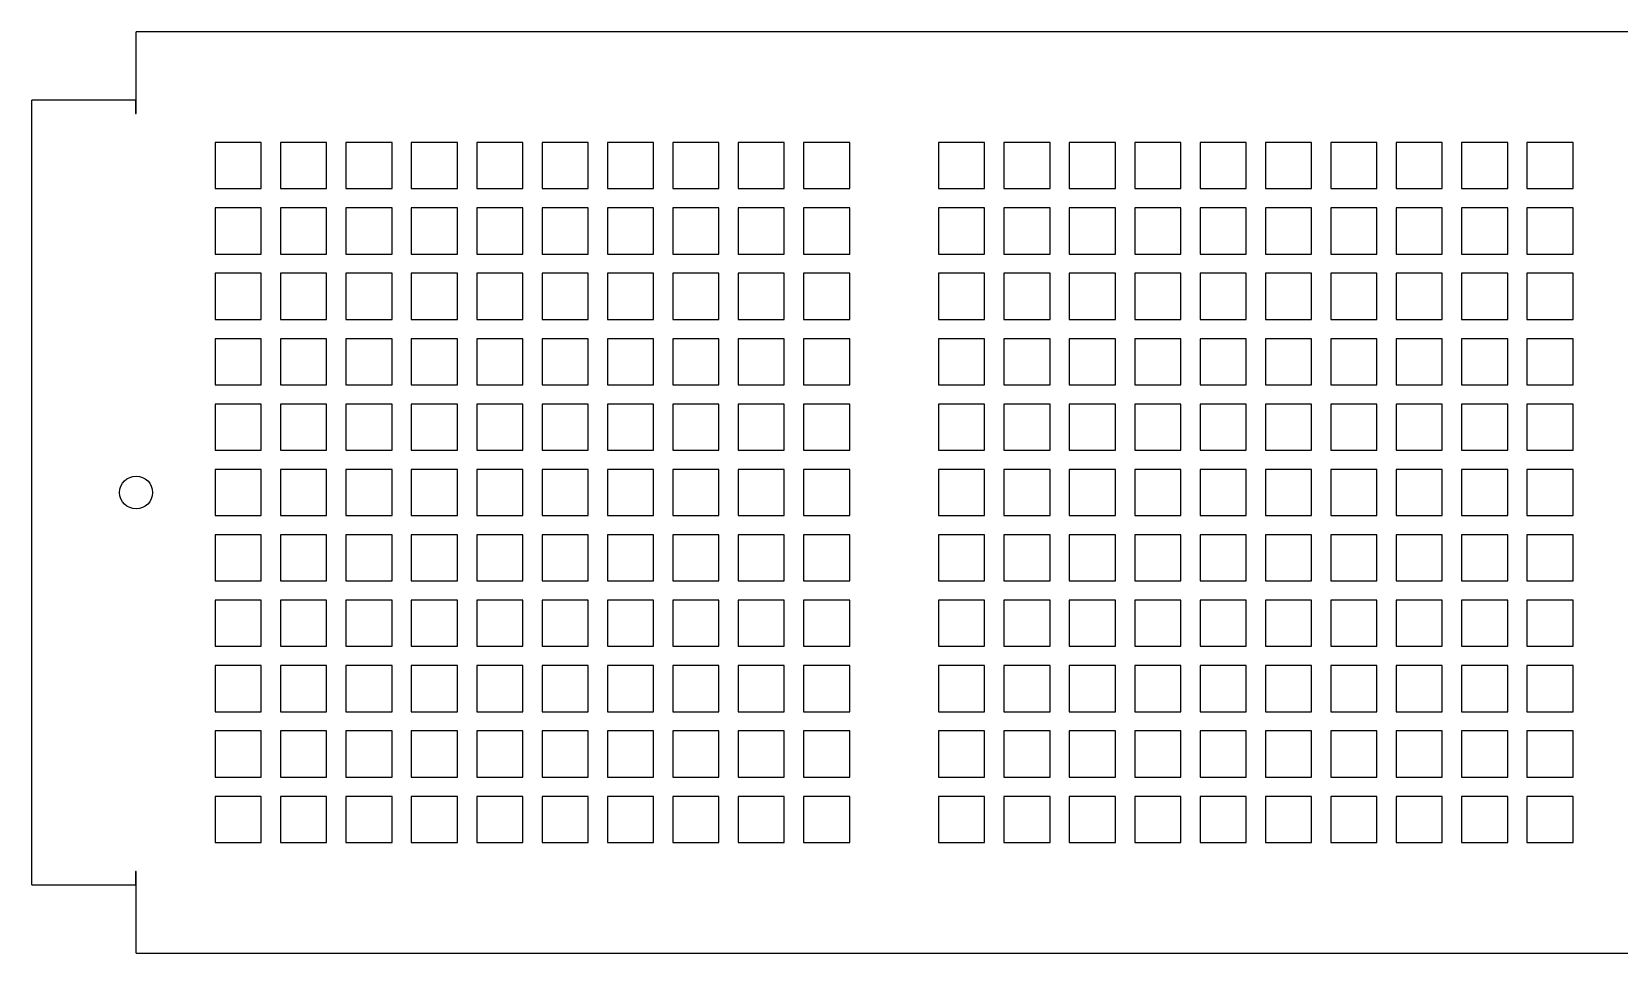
# Model space of a CAD drawing. Header units: inches. Extents: x -15.1 to 15.1, y -4.4 to 4.4.
# Drawn here: x -15.05 to 0, y -4.37 to 4.37 of the extents above; entities that cross this region are included whole.
import ezdxf

# ---------------------------------------------------------------- set-up
doc = ezdxf.new("R2010")
doc.units = ezdxf.units.IN
doc.header["$MEASUREMENT"] = 0

msp = doc.modelspace()

# ---------------------------------------------------------------- linework, layer by layer
at = {"color": 7, "linetype": 'Continuous', "lineweight": 25}
for p, q in [((-14.065, 3.594), (-14.065, 4.3695)), ((14.065, 4.3695), (-14.065, 4.3695)), ((-14.071, 3.72), (-15.0545, 3.72)), ((-15.0545, -3.72), (-15.0545, 3.72)), ((-14.071, 3.72), (-14.071, 3.594)), ((-14.071, 3.594), (-14.065, 3.594)), ((-12.878, 3.3185), (-13.315, 3.3185)), ((-13.315, 3.3185), (-13.315, 2.8815)), ((-12.878, 2.8815), (-12.878, 3.3185)), ((-12.258, 3.3185), (-12.695, 3.3185)), ((-12.695, 3.3185), (-12.695, 2.8815)), ((-12.258, 2.8815), (-12.258, 3.3185)), ((-11.638, 3.3185), (-12.075, 3.3185)), ((-12.075, 3.3185), (-12.075, 2.8815)), ((-11.638, 2.8815), (-11.638, 3.3185)), ((-11.018, 3.3185), (-11.455, 3.3185)), ((-11.455, 3.3185), (-11.455, 2.8815)), ((-11.018, 2.8815), (-11.018, 3.3185)), ((-10.398, 3.3185), (-10.835, 3.3185)), ((-10.835, 3.3185), (-10.835, 2.8815)), ((-10.398, 2.8815), (-10.398, 3.3185)), ((-9.778, 3.3185), (-10.215, 3.3185)), ((-10.215, 3.3185), (-10.215, 2.8815)), ((-9.778, 2.8815), (-9.778, 3.3185)), ((-9.158, 3.3185), (-9.595, 3.3185)), ((-9.595, 3.3185), (-9.595, 2.8815)), ((-9.158, 2.8815), (-9.158, 3.3185)), ((-8.538, 3.3185), (-8.975, 3.3185)), ((-8.975, 3.3185), (-8.975, 2.8815)), ((-8.538, 2.8815), (-8.538, 3.3185)), ((-7.918, 3.3185), (-8.355, 3.3185)), ((-8.355, 3.3185), (-8.355, 2.8815)), ((-7.918, 2.8815), (-7.918, 3.3185)), ((-7.298, 3.3185), (-7.735, 3.3185)), ((-7.735, 3.3185), (-7.735, 2.8815)), ((-7.298, 2.8815), (-7.298, 3.3185)), ((-6.018, 3.3185), (-6.455, 3.3185)), ((-6.455, 3.3185), (-6.455, 2.8815)), ((-6.018, 2.8815), (-6.018, 3.3185)), ((-5.398, 3.3185), (-5.835, 3.3185)), ((-5.835, 3.3185), (-5.835, 2.8815)), ((-5.398, 2.8815), (-5.398, 3.3185)), ((-4.778, 3.3185), (-5.215, 3.3185)), ((-5.215, 3.3185), (-5.215, 2.8815)), ((-4.778, 2.8815), (-4.778, 3.3185)), ((-4.158, 3.3185), (-4.595, 3.3185)), ((-4.595, 3.3185), (-4.595, 2.8815)), ((-4.158, 2.8815), (-4.158, 3.3185)), ((-3.538, 3.3185), (-3.975, 3.3185)), ((-3.975, 3.3185), (-3.975, 2.8815)), ((-3.538, 2.8815), (-3.538, 3.3185)), ((-2.918, 3.3185), (-3.355, 3.3185)), ((-3.355, 3.3185), (-3.355, 2.8815)), ((-2.918, 2.8815), (-2.918, 3.3185)), ((-2.298, 3.3185), (-2.735, 3.3185)), ((-2.735, 3.3185), (-2.735, 2.8815)), ((-2.298, 2.8815), (-2.298, 3.3185)), ((-1.678, 3.3185), (-2.115, 3.3185)), ((-2.115, 3.3185), (-2.115, 2.8815)), ((-1.678, 2.8815), (-1.678, 3.3185)), ((-1.058, 3.3185), (-1.495, 3.3185)), ((-1.495, 3.3185), (-1.495, 2.8815)), ((-1.058, 2.8815), (-1.058, 3.3185)), ((-0.438, 3.3185), (-0.875, 3.3185)), ((-0.875, 3.3185), (-0.875, 2.8815)), ((-0.438, 2.8815), (-0.438, 3.3185)), ((-13.315, 2.8815), (-12.878, 2.8815)), ((-12.695, 2.8815), (-12.258, 2.8815)), ((-12.075, 2.8815), (-11.638, 2.8815)), ((-11.455, 2.8815), (-11.018, 2.8815)), ((-10.835, 2.8815), (-10.398, 2.8815)), ((-10.215, 2.8815), (-9.778, 2.8815)), ((-9.595, 2.8815), (-9.158, 2.8815)), ((-8.975, 2.8815), (-8.538, 2.8815)), ((-8.355, 2.8815), (-7.918, 2.8815)), ((-7.735, 2.8815), (-7.298, 2.8815)), ((-6.455, 2.8815), (-6.018, 2.8815)), ((-5.835, 2.8815), (-5.398, 2.8815)), ((-5.215, 2.8815), (-4.778, 2.8815)), ((-4.595, 2.8815), (-4.158, 2.8815)), ((-3.975, 2.8815), (-3.538, 2.8815)), ((-3.355, 2.8815), (-2.918, 2.8815)), ((-2.735, 2.8815), (-2.298, 2.8815)), ((-2.115, 2.8815), (-1.678, 2.8815)), ((-1.495, 2.8815), (-1.058, 2.8815)), ((-0.875, 2.8815), (-0.438, 2.8815)), ((-12.878, 2.6985), (-13.315, 2.6985)), ((-13.315, 2.6985), (-13.315, 2.2615)), ((-12.878, 2.2615), (-12.878, 2.6985)), ((-12.258, 2.6985), (-12.695, 2.6985)), ((-12.695, 2.6985), (-12.695, 2.2615)), ((-12.258, 2.2615), (-12.258, 2.6985)), ((-11.638, 2.6985), (-12.075, 2.6985)), ((-12.075, 2.6985), (-12.075, 2.2615)), ((-11.638, 2.2615), (-11.638, 2.6985)), ((-11.018, 2.6985), (-11.455, 2.6985)), ((-11.455, 2.6985), (-11.455, 2.2615)), ((-11.018, 2.2615), (-11.018, 2.6985)), ((-10.398, 2.6985), (-10.835, 2.6985)), ((-10.835, 2.6985), (-10.835, 2.2615)), ((-10.398, 2.2615), (-10.398, 2.6985)), ((-9.778, 2.6985), (-10.215, 2.6985)), ((-10.215, 2.6985), (-10.215, 2.2615)), ((-9.778, 2.2615), (-9.778, 2.6985)), ((-9.158, 2.6985), (-9.595, 2.6985)), ((-9.595, 2.6985), (-9.595, 2.2615)), ((-9.158, 2.2615), (-9.158, 2.6985)), ((-8.538, 2.6985), (-8.975, 2.6985)), ((-8.975, 2.6985), (-8.975, 2.2615)), ((-8.538, 2.2615), (-8.538, 2.6985)), ((-7.918, 2.6985), (-8.355, 2.6985)), ((-8.355, 2.6985), (-8.355, 2.2615)), ((-7.918, 2.2615), (-7.918, 2.6985)), ((-7.298, 2.6985), (-7.735, 2.6985)), ((-7.735, 2.6985), (-7.735, 2.2615)), ((-7.298, 2.2615), (-7.298, 2.6985)), ((-6.018, 2.6985), (-6.455, 2.6985)), ((-6.455, 2.6985), (-6.455, 2.2615)), ((-6.018, 2.2615), (-6.018, 2.6985)), ((-5.398, 2.6985), (-5.835, 2.6985)), ((-5.835, 2.6985), (-5.835, 2.2615)), ((-5.398, 2.2615), (-5.398, 2.6985)), ((-4.778, 2.6985), (-5.215, 2.6985)), ((-5.215, 2.6985), (-5.215, 2.2615)), ((-4.778, 2.2615), (-4.778, 2.6985)), ((-4.158, 2.6985), (-4.595, 2.6985)), ((-4.595, 2.6985), (-4.595, 2.2615)), ((-4.158, 2.2615), (-4.158, 2.6985)), ((-3.538, 2.6985), (-3.975, 2.6985)), ((-3.975, 2.6985), (-3.975, 2.2615)), ((-3.538, 2.2615), (-3.538, 2.6985)), ((-2.918, 2.6985), (-3.355, 2.6985)), ((-3.355, 2.6985), (-3.355, 2.2615)), ((-2.918, 2.2615), (-2.918, 2.6985)), ((-2.298, 2.6985), (-2.735, 2.6985)), ((-2.735, 2.6985), (-2.735, 2.2615)), ((-2.298, 2.2615), (-2.298, 2.6985)), ((-1.678, 2.6985), (-2.115, 2.6985)), ((-2.115, 2.6985), (-2.115, 2.2615)), ((-1.678, 2.2615), (-1.678, 2.6985)), ((-1.058, 2.6985), (-1.495, 2.6985)), ((-1.495, 2.6985), (-1.495, 2.2615)), ((-1.058, 2.2615), (-1.058, 2.6985)), ((-0.438, 2.6985), (-0.875, 2.6985)), ((-0.875, 2.6985), (-0.875, 2.2615)), ((-0.438, 2.2615), (-0.438, 2.6985)), ((-13.315, 2.2615), (-12.878, 2.2615)), ((-12.695, 2.2615), (-12.258, 2.2615)), ((-12.075, 2.2615), (-11.638, 2.2615)), ((-11.455, 2.2615), (-11.018, 2.2615)), ((-10.835, 2.2615), (-10.398, 2.2615)), ((-10.215, 2.2615), (-9.778, 2.2615)), ((-9.595, 2.2615), (-9.158, 2.2615)), ((-8.975, 2.2615), (-8.538, 2.2615)), ((-8.355, 2.2615), (-7.918, 2.2615)), ((-7.735, 2.2615), (-7.298, 2.2615)), ((-6.455, 2.2615), (-6.018, 2.2615)), ((-5.835, 2.2615), (-5.398, 2.2615)), ((-5.215, 2.2615), (-4.778, 2.2615)), ((-4.595, 2.2615), (-4.158, 2.2615)), ((-3.975, 2.2615), (-3.538, 2.2615)), ((-3.355, 2.2615), (-2.918, 2.2615)), ((-2.735, 2.2615), (-2.298, 2.2615)), ((-2.115, 2.2615), (-1.678, 2.2615)), ((-1.495, 2.2615), (-1.058, 2.2615)), ((-0.875, 2.2615), (-0.438, 2.2615)), ((-12.878, 2.0785), (-13.315, 2.0785)), ((-13.315, 2.0785), (-13.315, 1.6415)), ((-12.878, 1.6415), (-12.878, 2.0785)), ((-12.258, 2.0785), (-12.695, 2.0785)), ((-12.695, 2.0785), (-12.695, 1.6415)), ((-12.258, 1.6415), (-12.258, 2.0785)), ((-11.638, 2.0785), (-12.075, 2.0785)), ((-12.075, 2.0785), (-12.075, 1.6415)), ((-11.638, 1.6415), (-11.638, 2.0785)), ((-11.018, 2.0785), (-11.455, 2.0785)), ((-11.455, 2.0785), (-11.455, 1.6415)), ((-11.018, 1.6415), (-11.018, 2.0785)), ((-10.398, 2.0785), (-10.835, 2.0785)), ((-10.835, 2.0785), (-10.835, 1.6415)), ((-10.398, 1.6415), (-10.398, 2.0785)), ((-9.778, 2.0785), (-10.215, 2.0785)), ((-10.215, 2.0785), (-10.215, 1.6415)), ((-9.778, 1.6415), (-9.778, 2.0785)), ((-9.158, 2.0785), (-9.595, 2.0785)), ((-9.595, 2.0785), (-9.595, 1.6415)), ((-9.158, 1.6415), (-9.158, 2.0785)), ((-8.538, 2.0785), (-8.975, 2.0785)), ((-8.975, 2.0785), (-8.975, 1.6415)), ((-8.538, 1.6415), (-8.538, 2.0785)), ((-7.918, 2.0785), (-8.355, 2.0785)), ((-8.355, 2.0785), (-8.355, 1.6415)), ((-7.918, 1.6415), (-7.918, 2.0785)), ((-7.298, 2.0785), (-7.735, 2.0785)), ((-7.735, 2.0785), (-7.735, 1.6415)), ((-7.298, 1.6415), (-7.298, 2.0785)), ((-6.018, 2.0785), (-6.455, 2.0785)), ((-6.455, 2.0785), (-6.455, 1.6415)), ((-6.018, 1.6415), (-6.018, 2.0785)), ((-5.398, 2.0785), (-5.835, 2.0785)), ((-5.835, 2.0785), (-5.835, 1.6415)), ((-5.398, 1.6415), (-5.398, 2.0785)), ((-4.778, 2.0785), (-5.215, 2.0785)), ((-5.215, 2.0785), (-5.215, 1.6415)), ((-4.778, 1.6415), (-4.778, 2.0785)), ((-4.158, 2.0785), (-4.595, 2.0785)), ((-4.595, 2.0785), (-4.595, 1.6415)), ((-4.158, 1.6415), (-4.158, 2.0785)), ((-3.538, 2.0785), (-3.975, 2.0785)), ((-3.975, 2.0785), (-3.975, 1.6415)), ((-3.538, 1.6415), (-3.538, 2.0785)), ((-2.918, 2.0785), (-3.355, 2.0785)), ((-3.355, 2.0785), (-3.355, 1.6415)), ((-2.918, 1.6415), (-2.918, 2.0785)), ((-2.298, 2.0785), (-2.735, 2.0785)), ((-2.735, 2.0785), (-2.735, 1.6415)), ((-2.298, 1.6415), (-2.298, 2.0785)), ((-1.678, 2.0785), (-2.115, 2.0785)), ((-2.115, 2.0785), (-2.115, 1.6415)), ((-1.678, 1.6415), (-1.678, 2.0785)), ((-1.058, 2.0785), (-1.495, 2.0785)), ((-1.495, 2.0785), (-1.495, 1.6415)), ((-1.058, 1.6415), (-1.058, 2.0785)), ((-0.438, 2.0785), (-0.875, 2.0785)), ((-0.875, 2.0785), (-0.875, 1.6415)), ((-0.438, 1.6415), (-0.438, 2.0785)), ((-13.315, 1.6415), (-12.878, 1.6415)), ((-12.695, 1.6415), (-12.258, 1.6415)), ((-12.075, 1.6415), (-11.638, 1.6415)), ((-11.455, 1.6415), (-11.018, 1.6415)), ((-10.835, 1.6415), (-10.398, 1.6415)), ((-10.215, 1.6415), (-9.778, 1.6415)), ((-9.595, 1.6415), (-9.158, 1.6415)), ((-8.975, 1.6415), (-8.538, 1.6415)), ((-8.355, 1.6415), (-7.918, 1.6415)), ((-7.735, 1.6415), (-7.298, 1.6415)), ((-6.455, 1.6415), (-6.018, 1.6415)), ((-5.835, 1.6415), (-5.398, 1.6415)), ((-5.215, 1.6415), (-4.778, 1.6415)), ((-4.595, 1.6415), (-4.158, 1.6415)), ((-3.975, 1.6415), (-3.538, 1.6415)), ((-3.355, 1.6415), (-2.918, 1.6415)), ((-2.735, 1.6415), (-2.298, 1.6415)), ((-2.115, 1.6415), (-1.678, 1.6415)), ((-1.495, 1.6415), (-1.058, 1.6415)), ((-0.875, 1.6415), (-0.438, 1.6415)), ((-12.878, 1.4585), (-13.315, 1.4585)), ((-13.315, 1.4585), (-13.315, 1.0215)), ((-12.878, 1.0215), (-12.878, 1.4585)), ((-12.258, 1.4585), (-12.695, 1.4585)), ((-12.695, 1.4585), (-12.695, 1.0215)), ((-12.258, 1.0215), (-12.258, 1.4585)), ((-11.638, 1.4585), (-12.075, 1.4585)), ((-12.075, 1.4585), (-12.075, 1.0215)), ((-11.638, 1.0215), (-11.638, 1.4585)), ((-11.018, 1.4585), (-11.455, 1.4585)), ((-11.455, 1.4585), (-11.455, 1.0215)), ((-11.018, 1.0215), (-11.018, 1.4585)), ((-10.398, 1.4585), (-10.835, 1.4585)), ((-10.835, 1.4585), (-10.835, 1.0215)), ((-10.398, 1.0215), (-10.398, 1.4585)), ((-9.778, 1.4585), (-10.215, 1.4585)), ((-10.215, 1.4585), (-10.215, 1.0215)), ((-9.778, 1.0215), (-9.778, 1.4585)), ((-9.158, 1.4585), (-9.595, 1.4585)), ((-9.595, 1.4585), (-9.595, 1.0215)), ((-9.158, 1.0215), (-9.158, 1.4585)), ((-8.538, 1.4585), (-8.975, 1.4585)), ((-8.975, 1.4585), (-8.975, 1.0215)), ((-8.538, 1.0215), (-8.538, 1.4585)), ((-7.918, 1.4585), (-8.355, 1.4585)), ((-8.355, 1.4585), (-8.355, 1.0215)), ((-7.918, 1.0215), (-7.918, 1.4585)), ((-7.298, 1.4585), (-7.735, 1.4585)), ((-7.735, 1.4585), (-7.735, 1.0215)), ((-7.298, 1.0215), (-7.298, 1.4585)), ((-6.018, 1.4585), (-6.455, 1.4585)), ((-6.455, 1.4585), (-6.455, 1.0215)), ((-6.018, 1.0215), (-6.018, 1.4585)), ((-5.398, 1.4585), (-5.835, 1.4585)), ((-5.835, 1.4585), (-5.835, 1.0215)), ((-5.398, 1.0215), (-5.398, 1.4585)), ((-4.778, 1.4585), (-5.215, 1.4585)), ((-5.215, 1.4585), (-5.215, 1.0215)), ((-4.778, 1.0215), (-4.778, 1.4585)), ((-4.158, 1.4585), (-4.595, 1.4585)), ((-4.595, 1.4585), (-4.595, 1.0215)), ((-4.158, 1.0215), (-4.158, 1.4585)), ((-3.538, 1.4585), (-3.975, 1.4585)), ((-3.975, 1.4585), (-3.975, 1.0215)), ((-3.538, 1.0215), (-3.538, 1.4585)), ((-2.918, 1.4585), (-3.355, 1.4585)), ((-3.355, 1.4585), (-3.355, 1.0215)), ((-2.918, 1.0215), (-2.918, 1.4585)), ((-2.298, 1.4585), (-2.735, 1.4585)), ((-2.735, 1.4585), (-2.735, 1.0215)), ((-2.298, 1.0215), (-2.298, 1.4585)), ((-1.678, 1.4585), (-2.115, 1.4585)), ((-2.115, 1.4585), (-2.115, 1.0215)), ((-1.678, 1.0215), (-1.678, 1.4585)), ((-1.058, 1.4585), (-1.495, 1.4585)), ((-1.495, 1.4585), (-1.495, 1.0215)), ((-1.058, 1.0215), (-1.058, 1.4585)), ((-0.438, 1.4585), (-0.875, 1.4585)), ((-0.875, 1.4585), (-0.875, 1.0215)), ((-0.438, 1.0215), (-0.438, 1.4585)), ((-13.315, 1.0215), (-12.878, 1.0215)), ((-12.695, 1.0215), (-12.258, 1.0215)), ((-12.075, 1.0215), (-11.638, 1.0215)), ((-11.455, 1.0215), (-11.018, 1.0215)), ((-10.835, 1.0215), (-10.398, 1.0215)), ((-10.215, 1.0215), (-9.778, 1.0215)), ((-9.595, 1.0215), (-9.158, 1.0215)), ((-8.975, 1.0215), (-8.538, 1.0215)), ((-8.355, 1.0215), (-7.918, 1.0215)), ((-7.735, 1.0215), (-7.298, 1.0215)), ((-6.455, 1.0215), (-6.018, 1.0215)), ((-5.835, 1.0215), (-5.398, 1.0215)), ((-5.215, 1.0215), (-4.778, 1.0215)), ((-4.595, 1.0215), (-4.158, 1.0215)), ((-3.975, 1.0215), (-3.538, 1.0215)), ((-3.355, 1.0215), (-2.918, 1.0215)), ((-2.735, 1.0215), (-2.298, 1.0215)), ((-2.115, 1.0215), (-1.678, 1.0215)), ((-1.495, 1.0215), (-1.058, 1.0215)), ((-0.875, 1.0215), (-0.438, 1.0215)), ((-12.878, 0.8385), (-13.315, 0.8385)), ((-13.315, 0.8385), (-13.315, 0.4015)), ((-12.878, 0.4015), (-12.878, 0.8385)), ((-12.258, 0.8385), (-12.695, 0.8385)), ((-12.695, 0.8385), (-12.695, 0.4015)), ((-12.258, 0.4015), (-12.258, 0.8385)), ((-11.638, 0.8385), (-12.075, 0.8385)), ((-12.075, 0.8385), (-12.075, 0.4015)), ((-11.638, 0.4015), (-11.638, 0.8385)), ((-11.018, 0.8385), (-11.455, 0.8385)), ((-11.455, 0.8385), (-11.455, 0.4015)), ((-11.018, 0.4015), (-11.018, 0.8385)), ((-10.398, 0.8385), (-10.835, 0.8385)), ((-10.835, 0.8385), (-10.835, 0.4015)), ((-10.398, 0.4015), (-10.398, 0.8385)), ((-9.778, 0.8385), (-10.215, 0.8385)), ((-10.215, 0.8385), (-10.215, 0.4015)), ((-9.778, 0.4015), (-9.778, 0.8385)), ((-9.158, 0.8385), (-9.595, 0.8385)), ((-9.595, 0.8385), (-9.595, 0.4015)), ((-9.158, 0.4015), (-9.158, 0.8385)), ((-8.538, 0.8385), (-8.975, 0.8385)), ((-8.975, 0.8385), (-8.975, 0.4015)), ((-8.538, 0.4015), (-8.538, 0.8385)), ((-7.918, 0.8385), (-8.355, 0.8385)), ((-8.355, 0.8385), (-8.355, 0.4015)), ((-7.918, 0.4015), (-7.918, 0.8385)), ((-7.298, 0.8385), (-7.735, 0.8385)), ((-7.735, 0.8385), (-7.735, 0.4015)), ((-7.298, 0.4015), (-7.298, 0.8385)), ((-6.018, 0.8385), (-6.455, 0.8385)), ((-6.455, 0.8385), (-6.455, 0.4015)), ((-6.018, 0.4015), (-6.018, 0.8385)), ((-5.398, 0.8385), (-5.835, 0.8385)), ((-5.835, 0.8385), (-5.835, 0.4015)), ((-5.398, 0.4015), (-5.398, 0.8385)), ((-4.778, 0.8385), (-5.215, 0.8385)), ((-5.215, 0.8385), (-5.215, 0.4015)), ((-4.778, 0.4015), (-4.778, 0.8385)), ((-4.158, 0.8385), (-4.595, 0.8385)), ((-4.595, 0.8385), (-4.595, 0.4015)), ((-4.158, 0.4015), (-4.158, 0.8385)), ((-3.538, 0.8385), (-3.975, 0.8385)), ((-3.975, 0.8385), (-3.975, 0.4015)), ((-3.538, 0.4015), (-3.538, 0.8385)), ((-2.918, 0.8385), (-3.355, 0.8385)), ((-3.355, 0.8385), (-3.355, 0.4015)), ((-2.918, 0.4015), (-2.918, 0.8385)), ((-2.298, 0.8385), (-2.735, 0.8385)), ((-2.735, 0.8385), (-2.735, 0.4015)), ((-2.298, 0.4015), (-2.298, 0.8385)), ((-1.678, 0.8385), (-2.115, 0.8385)), ((-2.115, 0.8385), (-2.115, 0.4015)), ((-1.678, 0.4015), (-1.678, 0.8385)), ((-1.058, 0.8385), (-1.495, 0.8385)), ((-1.495, 0.8385), (-1.495, 0.4015)), ((-1.058, 0.4015), (-1.058, 0.8385)), ((-0.438, 0.8385), (-0.875, 0.8385)), ((-0.875, 0.8385), (-0.875, 0.4015)), ((-0.438, 0.4015), (-0.438, 0.8385)), ((-13.315, 0.4015), (-12.878, 0.4015)), ((-12.695, 0.4015), (-12.258, 0.4015)), ((-12.075, 0.4015), (-11.638, 0.4015)), ((-11.455, 0.4015), (-11.018, 0.4015)), ((-10.835, 0.4015), (-10.398, 0.4015)), ((-10.215, 0.4015), (-9.778, 0.4015)), ((-9.595, 0.4015), (-9.158, 0.4015)), ((-8.975, 0.4015), (-8.538, 0.4015)), ((-8.355, 0.4015), (-7.918, 0.4015)), ((-7.735, 0.4015), (-7.298, 0.4015)), ((-6.455, 0.4015), (-6.018, 0.4015)), ((-5.835, 0.4015), (-5.398, 0.4015)), ((-5.215, 0.4015), (-4.778, 0.4015)), ((-4.595, 0.4015), (-4.158, 0.4015)), ((-3.975, 0.4015), (-3.538, 0.4015)), ((-3.355, 0.4015), (-2.918, 0.4015)), ((-2.735, 0.4015), (-2.298, 0.4015)), ((-2.115, 0.4015), (-1.678, 0.4015)), ((-1.495, 0.4015), (-1.058, 0.4015)), ((-0.875, 0.4015), (-0.438, 0.4015)), ((-12.878, 0.2185), (-13.315, 0.2185)), ((-13.315, 0.2185), (-13.315, -0.2185)), ((-12.878, -0.2185), (-12.878, 0.2185)), ((-12.258, 0.2185), (-12.695, 0.2185)), ((-12.695, 0.2185), (-12.695, -0.2185)), ((-12.258, -0.2185), (-12.258, 0.2185)), ((-11.638, 0.2185), (-12.075, 0.2185)), ((-12.075, 0.2185), (-12.075, -0.2185)), ((-11.638, -0.2185), (-11.638, 0.2185)), ((-11.018, 0.2185), (-11.455, 0.2185)), ((-11.455, 0.2185), (-11.455, -0.2185)), ((-11.018, -0.2185), (-11.018, 0.2185)), ((-10.398, 0.2185), (-10.835, 0.2185)), ((-10.835, 0.2185), (-10.835, -0.2185)), ((-10.398, -0.2185), (-10.398, 0.2185)), ((-9.778, 0.2185), (-10.215, 0.2185)), ((-10.215, 0.2185), (-10.215, -0.2185)), ((-9.778, -0.2185), (-9.778, 0.2185)), ((-9.158, 0.2185), (-9.595, 0.2185)), ((-9.595, 0.2185), (-9.595, -0.2185)), ((-9.158, -0.2185), (-9.158, 0.2185)), ((-8.538, 0.2185), (-8.975, 0.2185)), ((-8.975, 0.2185), (-8.975, -0.2185)), ((-8.538, -0.2185), (-8.538, 0.2185)), ((-7.918, 0.2185), (-8.355, 0.2185)), ((-8.355, 0.2185), (-8.355, -0.2185)), ((-7.918, -0.2185), (-7.918, 0.2185)), ((-7.298, 0.2185), (-7.735, 0.2185)), ((-7.735, 0.2185), (-7.735, -0.2185)), ((-7.298, -0.2185), (-7.298, 0.2185)), ((-6.018, 0.2185), (-6.455, 0.2185)), ((-6.455, 0.2185), (-6.455, -0.2185)), ((-6.018, -0.2185), (-6.018, 0.2185)), ((-5.398, 0.2185), (-5.835, 0.2185)), ((-5.835, 0.2185), (-5.835, -0.2185)), ((-5.398, -0.2185), (-5.398, 0.2185)), ((-4.778, 0.2185), (-5.215, 0.2185)), ((-5.215, 0.2185), (-5.215, -0.2185)), ((-4.778, -0.2185), (-4.778, 0.2185)), ((-4.158, 0.2185), (-4.595, 0.2185)), ((-4.595, 0.2185), (-4.595, -0.2185)), ((-4.158, -0.2185), (-4.158, 0.2185)), ((-3.538, 0.2185), (-3.975, 0.2185)), ((-3.975, 0.2185), (-3.975, -0.2185)), ((-3.538, -0.2185), (-3.538, 0.2185)), ((-2.918, 0.2185), (-3.355, 0.2185)), ((-3.355, 0.2185), (-3.355, -0.2185)), ((-2.918, -0.2185), (-2.918, 0.2185)), ((-2.298, 0.2185), (-2.735, 0.2185)), ((-2.735, 0.2185), (-2.735, -0.2185)), ((-2.298, -0.2185), (-2.298, 0.2185)), ((-1.678, 0.2185), (-2.115, 0.2185)), ((-2.115, 0.2185), (-2.115, -0.2185)), ((-1.678, -0.2185), (-1.678, 0.2185)), ((-1.058, 0.2185), (-1.495, 0.2185)), ((-1.495, 0.2185), (-1.495, -0.2185)), ((-1.058, -0.2185), (-1.058, 0.2185)), ((-0.438, 0.2185), (-0.875, 0.2185)), ((-0.875, 0.2185), (-0.875, -0.2185)), ((-0.438, -0.2185), (-0.438, 0.2185)), ((-13.315, -0.2185), (-12.878, -0.2185)), ((-12.695, -0.2185), (-12.258, -0.2185)), ((-12.075, -0.2185), (-11.638, -0.2185)), ((-11.455, -0.2185), (-11.018, -0.2185)), ((-10.835, -0.2185), (-10.398, -0.2185)), ((-10.215, -0.2185), (-9.778, -0.2185)), ((-9.595, -0.2185), (-9.158, -0.2185)), ((-8.975, -0.2185), (-8.538, -0.2185)), ((-8.355, -0.2185), (-7.918, -0.2185)), ((-7.735, -0.2185), (-7.298, -0.2185)), ((-6.455, -0.2185), (-6.018, -0.2185)), ((-5.835, -0.2185), (-5.398, -0.2185)), ((-5.215, -0.2185), (-4.778, -0.2185)), ((-4.595, -0.2185), (-4.158, -0.2185)), ((-3.975, -0.2185), (-3.538, -0.2185)), ((-3.355, -0.2185), (-2.918, -0.2185)), ((-2.735, -0.2185), (-2.298, -0.2185)), ((-2.115, -0.2185), (-1.678, -0.2185)), ((-1.495, -0.2185), (-1.058, -0.2185)), ((-0.875, -0.2185), (-0.438, -0.2185)), ((-12.878, -0.4015), (-13.315, -0.4015)), ((-13.315, -0.4015), (-13.315, -0.8385)), ((-12.878, -0.8385), (-12.878, -0.4015)), ((-12.258, -0.4015), (-12.695, -0.4015)), ((-12.695, -0.4015), (-12.695, -0.8385)), ((-12.258, -0.8385), (-12.258, -0.4015)), ((-11.638, -0.4015), (-12.075, -0.4015)), ((-12.075, -0.4015), (-12.075, -0.8385)), ((-11.638, -0.8385), (-11.638, -0.4015)), ((-11.018, -0.4015), (-11.455, -0.4015)), ((-11.455, -0.4015), (-11.455, -0.8385)), ((-11.018, -0.8385), (-11.018, -0.4015)), ((-10.398, -0.4015), (-10.835, -0.4015)), ((-10.835, -0.4015), (-10.835, -0.8385)), ((-10.398, -0.8385), (-10.398, -0.4015)), ((-9.778, -0.4015), (-10.215, -0.4015)), ((-10.215, -0.4015), (-10.215, -0.8385)), ((-9.778, -0.8385), (-9.778, -0.4015)), ((-9.158, -0.4015), (-9.595, -0.4015)), ((-9.595, -0.4015), (-9.595, -0.8385)), ((-9.158, -0.8385), (-9.158, -0.4015)), ((-8.538, -0.4015), (-8.975, -0.4015)), ((-8.975, -0.4015), (-8.975, -0.8385)), ((-8.538, -0.8385), (-8.538, -0.4015)), ((-7.918, -0.4015), (-8.355, -0.4015)), ((-8.355, -0.4015), (-8.355, -0.8385)), ((-7.918, -0.8385), (-7.918, -0.4015)), ((-7.298, -0.4015), (-7.735, -0.4015)), ((-7.735, -0.4015), (-7.735, -0.8385)), ((-7.298, -0.8385), (-7.298, -0.4015)), ((-6.018, -0.4015), (-6.455, -0.4015)), ((-6.455, -0.4015), (-6.455, -0.8385)), ((-6.018, -0.8385), (-6.018, -0.4015)), ((-5.398, -0.4015), (-5.835, -0.4015)), ((-5.835, -0.4015), (-5.835, -0.8385)), ((-5.398, -0.8385), (-5.398, -0.4015)), ((-4.778, -0.4015), (-5.215, -0.4015)), ((-5.215, -0.4015), (-5.215, -0.8385)), ((-4.778, -0.8385), (-4.778, -0.4015)), ((-4.158, -0.4015), (-4.595, -0.4015)), ((-4.595, -0.4015), (-4.595, -0.8385)), ((-4.158, -0.8385), (-4.158, -0.4015)), ((-3.538, -0.4015), (-3.975, -0.4015)), ((-3.975, -0.4015), (-3.975, -0.8385)), ((-3.538, -0.8385), (-3.538, -0.4015)), ((-2.918, -0.4015), (-3.355, -0.4015)), ((-3.355, -0.4015), (-3.355, -0.8385)), ((-2.918, -0.8385), (-2.918, -0.4015)), ((-2.298, -0.4015), (-2.735, -0.4015)), ((-2.735, -0.4015), (-2.735, -0.8385)), ((-2.298, -0.8385), (-2.298, -0.4015)), ((-1.678, -0.4015), (-2.115, -0.4015)), ((-2.115, -0.4015), (-2.115, -0.8385)), ((-1.678, -0.8385), (-1.678, -0.4015)), ((-1.058, -0.4015), (-1.495, -0.4015)), ((-1.495, -0.4015), (-1.495, -0.8385)), ((-1.058, -0.8385), (-1.058, -0.4015)), ((-0.438, -0.4015), (-0.875, -0.4015)), ((-0.875, -0.4015), (-0.875, -0.8385)), ((-0.438, -0.8385), (-0.438, -0.4015)), ((-13.315, -0.8385), (-12.878, -0.8385)), ((-12.695, -0.8385), (-12.258, -0.8385)), ((-12.075, -0.8385), (-11.638, -0.8385)), ((-11.455, -0.8385), (-11.018, -0.8385)), ((-10.835, -0.8385), (-10.398, -0.8385)), ((-10.215, -0.8385), (-9.778, -0.8385)), ((-9.595, -0.8385), (-9.158, -0.8385)), ((-8.975, -0.8385), (-8.538, -0.8385)), ((-8.355, -0.8385), (-7.918, -0.8385)), ((-7.735, -0.8385), (-7.298, -0.8385)), ((-6.455, -0.8385), (-6.018, -0.8385)), ((-5.835, -0.8385), (-5.398, -0.8385)), ((-5.215, -0.8385), (-4.778, -0.8385)), ((-4.595, -0.8385), (-4.158, -0.8385)), ((-3.975, -0.8385), (-3.538, -0.8385)), ((-3.355, -0.8385), (-2.918, -0.8385)), ((-2.735, -0.8385), (-2.298, -0.8385)), ((-2.115, -0.8385), (-1.678, -0.8385)), ((-1.495, -0.8385), (-1.058, -0.8385)), ((-0.875, -0.8385), (-0.438, -0.8385)), ((-12.878, -1.0215), (-13.315, -1.0215)), ((-13.315, -1.0215), (-13.315, -1.4585)), ((-12.878, -1.4585), (-12.878, -1.0215)), ((-12.258, -1.0215), (-12.695, -1.0215)), ((-12.695, -1.0215), (-12.695, -1.4585)), ((-12.258, -1.4585), (-12.258, -1.0215)), ((-11.638, -1.0215), (-12.075, -1.0215)), ((-12.075, -1.0215), (-12.075, -1.4585)), ((-11.638, -1.4585), (-11.638, -1.0215)), ((-11.018, -1.0215), (-11.455, -1.0215)), ((-11.455, -1.0215), (-11.455, -1.4585)), ((-11.018, -1.4585), (-11.018, -1.0215)), ((-10.398, -1.0215), (-10.835, -1.0215)), ((-10.835, -1.0215), (-10.835, -1.4585)), ((-10.398, -1.4585), (-10.398, -1.0215)), ((-9.778, -1.0215), (-10.215, -1.0215)), ((-10.215, -1.0215), (-10.215, -1.4585)), ((-9.778, -1.4585), (-9.778, -1.0215)), ((-9.158, -1.0215), (-9.595, -1.0215)), ((-9.595, -1.0215), (-9.595, -1.4585)), ((-9.158, -1.4585), (-9.158, -1.0215)), ((-8.538, -1.0215), (-8.975, -1.0215)), ((-8.975, -1.0215), (-8.975, -1.4585)), ((-8.538, -1.4585), (-8.538, -1.0215)), ((-7.918, -1.0215), (-8.355, -1.0215)), ((-8.355, -1.0215), (-8.355, -1.4585)), ((-7.918, -1.4585), (-7.918, -1.0215)), ((-7.298, -1.0215), (-7.735, -1.0215)), ((-7.735, -1.0215), (-7.735, -1.4585)), ((-7.298, -1.4585), (-7.298, -1.0215)), ((-6.018, -1.0215), (-6.455, -1.0215)), ((-6.455, -1.0215), (-6.455, -1.4585)), ((-6.018, -1.4585), (-6.018, -1.0215)), ((-5.398, -1.0215), (-5.835, -1.0215)), ((-5.835, -1.0215), (-5.835, -1.4585)), ((-5.398, -1.4585), (-5.398, -1.0215)), ((-4.778, -1.0215), (-5.215, -1.0215)), ((-5.215, -1.0215), (-5.215, -1.4585)), ((-4.778, -1.4585), (-4.778, -1.0215)), ((-4.158, -1.0215), (-4.595, -1.0215)), ((-4.595, -1.0215), (-4.595, -1.4585)), ((-4.158, -1.4585), (-4.158, -1.0215)), ((-3.538, -1.0215), (-3.975, -1.0215)), ((-3.975, -1.0215), (-3.975, -1.4585)), ((-3.538, -1.4585), (-3.538, -1.0215)), ((-2.918, -1.0215), (-3.355, -1.0215)), ((-3.355, -1.0215), (-3.355, -1.4585)), ((-2.918, -1.4585), (-2.918, -1.0215)), ((-2.298, -1.0215), (-2.735, -1.0215)), ((-2.735, -1.0215), (-2.735, -1.4585)), ((-2.298, -1.4585), (-2.298, -1.0215)), ((-1.678, -1.0215), (-2.115, -1.0215)), ((-2.115, -1.0215), (-2.115, -1.4585)), ((-1.678, -1.4585), (-1.678, -1.0215)), ((-1.058, -1.0215), (-1.495, -1.0215)), ((-1.495, -1.0215), (-1.495, -1.4585)), ((-1.058, -1.4585), (-1.058, -1.0215)), ((-0.438, -1.0215), (-0.875, -1.0215)), ((-0.875, -1.0215), (-0.875, -1.4585)), ((-0.438, -1.4585), (-0.438, -1.0215)), ((-13.315, -1.4585), (-12.878, -1.4585)), ((-12.695, -1.4585), (-12.258, -1.4585)), ((-12.075, -1.4585), (-11.638, -1.4585)), ((-11.455, -1.4585), (-11.018, -1.4585)), ((-10.835, -1.4585), (-10.398, -1.4585)), ((-10.215, -1.4585), (-9.778, -1.4585)), ((-9.595, -1.4585), (-9.158, -1.4585)), ((-8.975, -1.4585), (-8.538, -1.4585)), ((-8.355, -1.4585), (-7.918, -1.4585)), ((-7.735, -1.4585), (-7.298, -1.4585)), ((-6.455, -1.4585), (-6.018, -1.4585)), ((-5.835, -1.4585), (-5.398, -1.4585)), ((-5.215, -1.4585), (-4.778, -1.4585)), ((-4.595, -1.4585), (-4.158, -1.4585)), ((-3.975, -1.4585), (-3.538, -1.4585)), ((-3.355, -1.4585), (-2.918, -1.4585)), ((-2.735, -1.4585), (-2.298, -1.4585)), ((-2.115, -1.4585), (-1.678, -1.4585)), ((-1.495, -1.4585), (-1.058, -1.4585)), ((-0.875, -1.4585), (-0.438, -1.4585)), ((-12.878, -1.6415), (-13.315, -1.6415)), ((-13.315, -1.6415), (-13.315, -2.0785)), ((-12.878, -2.0785), (-12.878, -1.6415)), ((-12.258, -1.6415), (-12.695, -1.6415)), ((-12.695, -1.6415), (-12.695, -2.0785)), ((-12.258, -2.0785), (-12.258, -1.6415)), ((-11.638, -1.6415), (-12.075, -1.6415)), ((-12.075, -1.6415), (-12.075, -2.0785)), ((-11.638, -2.0785), (-11.638, -1.6415)), ((-11.018, -1.6415), (-11.455, -1.6415)), ((-11.455, -1.6415), (-11.455, -2.0785)), ((-11.018, -2.0785), (-11.018, -1.6415)), ((-10.398, -1.6415), (-10.835, -1.6415)), ((-10.835, -1.6415), (-10.835, -2.0785)), ((-10.398, -2.0785), (-10.398, -1.6415)), ((-9.778, -1.6415), (-10.215, -1.6415)), ((-10.215, -1.6415), (-10.215, -2.0785)), ((-9.778, -2.0785), (-9.778, -1.6415)), ((-9.158, -1.6415), (-9.595, -1.6415)), ((-9.595, -1.6415), (-9.595, -2.0785)), ((-9.158, -2.0785), (-9.158, -1.6415)), ((-8.538, -1.6415), (-8.975, -1.6415)), ((-8.975, -1.6415), (-8.975, -2.0785)), ((-8.538, -2.0785), (-8.538, -1.6415)), ((-7.918, -1.6415), (-8.355, -1.6415)), ((-8.355, -1.6415), (-8.355, -2.0785)), ((-7.918, -2.0785), (-7.918, -1.6415)), ((-7.298, -1.6415), (-7.735, -1.6415)), ((-7.735, -1.6415), (-7.735, -2.0785)), ((-7.298, -2.0785), (-7.298, -1.6415)), ((-6.018, -1.6415), (-6.455, -1.6415)), ((-6.455, -1.6415), (-6.455, -2.0785)), ((-6.018, -2.0785), (-6.018, -1.6415)), ((-5.398, -1.6415), (-5.835, -1.6415)), ((-5.835, -1.6415), (-5.835, -2.0785)), ((-5.398, -2.0785), (-5.398, -1.6415)), ((-4.778, -1.6415), (-5.215, -1.6415)), ((-5.215, -1.6415), (-5.215, -2.0785)), ((-4.778, -2.0785), (-4.778, -1.6415)), ((-4.158, -1.6415), (-4.595, -1.6415)), ((-4.595, -1.6415), (-4.595, -2.0785)), ((-4.158, -2.0785), (-4.158, -1.6415)), ((-3.538, -1.6415), (-3.975, -1.6415)), ((-3.975, -1.6415), (-3.975, -2.0785)), ((-3.538, -2.0785), (-3.538, -1.6415)), ((-2.918, -1.6415), (-3.355, -1.6415)), ((-3.355, -1.6415), (-3.355, -2.0785)), ((-2.918, -2.0785), (-2.918, -1.6415)), ((-2.298, -1.6415), (-2.735, -1.6415)), ((-2.735, -1.6415), (-2.735, -2.0785)), ((-2.298, -2.0785), (-2.298, -1.6415)), ((-1.678, -1.6415), (-2.115, -1.6415)), ((-2.115, -1.6415), (-2.115, -2.0785)), ((-1.678, -2.0785), (-1.678, -1.6415)), ((-1.058, -1.6415), (-1.495, -1.6415)), ((-1.495, -1.6415), (-1.495, -2.0785)), ((-1.058, -2.0785), (-1.058, -1.6415)), ((-0.438, -1.6415), (-0.875, -1.6415)), ((-0.875, -1.6415), (-0.875, -2.0785)), ((-0.438, -2.0785), (-0.438, -1.6415)), ((-13.315, -2.0785), (-12.878, -2.0785)), ((-12.695, -2.0785), (-12.258, -2.0785)), ((-12.075, -2.0785), (-11.638, -2.0785)), ((-11.455, -2.0785), (-11.018, -2.0785)), ((-10.835, -2.0785), (-10.398, -2.0785)), ((-10.215, -2.0785), (-9.778, -2.0785)), ((-9.595, -2.0785), (-9.158, -2.0785)), ((-8.975, -2.0785), (-8.538, -2.0785)), ((-8.355, -2.0785), (-7.918, -2.0785)), ((-7.735, -2.0785), (-7.298, -2.0785)), ((-6.455, -2.0785), (-6.018, -2.0785)), ((-5.835, -2.0785), (-5.398, -2.0785)), ((-5.215, -2.0785), (-4.778, -2.0785)), ((-4.595, -2.0785), (-4.158, -2.0785)), ((-3.975, -2.0785), (-3.538, -2.0785)), ((-3.355, -2.0785), (-2.918, -2.0785)), ((-2.735, -2.0785), (-2.298, -2.0785)), ((-2.115, -2.0785), (-1.678, -2.0785)), ((-1.495, -2.0785), (-1.058, -2.0785)), ((-0.875, -2.0785), (-0.438, -2.0785)), ((-12.878, -2.2615), (-13.315, -2.2615)), ((-13.315, -2.2615), (-13.315, -2.6985)), ((-12.878, -2.6985), (-12.878, -2.2615)), ((-12.258, -2.2615), (-12.695, -2.2615)), ((-12.695, -2.2615), (-12.695, -2.6985)), ((-12.258, -2.6985), (-12.258, -2.2615)), ((-11.638, -2.2615), (-12.075, -2.2615)), ((-12.075, -2.2615), (-12.075, -2.6985)), ((-11.638, -2.6985), (-11.638, -2.2615)), ((-11.018, -2.2615), (-11.455, -2.2615)), ((-11.455, -2.2615), (-11.455, -2.6985)), ((-11.018, -2.6985), (-11.018, -2.2615)), ((-10.398, -2.2615), (-10.835, -2.2615)), ((-10.835, -2.2615), (-10.835, -2.6985)), ((-10.398, -2.6985), (-10.398, -2.2615)), ((-9.778, -2.2615), (-10.215, -2.2615)), ((-10.215, -2.2615), (-10.215, -2.6985)), ((-9.778, -2.6985), (-9.778, -2.2615)), ((-9.158, -2.2615), (-9.595, -2.2615)), ((-9.595, -2.2615), (-9.595, -2.6985)), ((-9.158, -2.6985), (-9.158, -2.2615)), ((-8.538, -2.2615), (-8.975, -2.2615)), ((-8.975, -2.2615), (-8.975, -2.6985)), ((-8.538, -2.6985), (-8.538, -2.2615)), ((-7.918, -2.2615), (-8.355, -2.2615)), ((-8.355, -2.2615), (-8.355, -2.6985)), ((-7.918, -2.6985), (-7.918, -2.2615)), ((-7.298, -2.2615), (-7.735, -2.2615)), ((-7.735, -2.2615), (-7.735, -2.6985)), ((-7.298, -2.6985), (-7.298, -2.2615)), ((-6.018, -2.2615), (-6.455, -2.2615)), ((-6.455, -2.2615), (-6.455, -2.6985)), ((-6.018, -2.6985), (-6.018, -2.2615)), ((-5.398, -2.2615), (-5.835, -2.2615)), ((-5.835, -2.2615), (-5.835, -2.6985)), ((-5.398, -2.6985), (-5.398, -2.2615)), ((-4.778, -2.2615), (-5.215, -2.2615)), ((-5.215, -2.2615), (-5.215, -2.6985)), ((-4.778, -2.6985), (-4.778, -2.2615)), ((-4.158, -2.2615), (-4.595, -2.2615)), ((-4.595, -2.2615), (-4.595, -2.6985)), ((-4.158, -2.6985), (-4.158, -2.2615)), ((-3.538, -2.2615), (-3.975, -2.2615)), ((-3.975, -2.2615), (-3.975, -2.6985)), ((-3.538, -2.6985), (-3.538, -2.2615)), ((-2.918, -2.2615), (-3.355, -2.2615)), ((-3.355, -2.2615), (-3.355, -2.6985)), ((-2.918, -2.6985), (-2.918, -2.2615)), ((-2.298, -2.2615), (-2.735, -2.2615)), ((-2.735, -2.2615), (-2.735, -2.6985)), ((-2.298, -2.6985), (-2.298, -2.2615)), ((-1.678, -2.2615), (-2.115, -2.2615)), ((-2.115, -2.2615), (-2.115, -2.6985)), ((-1.678, -2.6985), (-1.678, -2.2615)), ((-1.058, -2.2615), (-1.495, -2.2615)), ((-1.495, -2.2615), (-1.495, -2.6985)), ((-1.058, -2.6985), (-1.058, -2.2615)), ((-0.438, -2.2615), (-0.875, -2.2615)), ((-0.875, -2.2615), (-0.875, -2.6985)), ((-0.438, -2.6985), (-0.438, -2.2615)), ((-13.315, -2.6985), (-12.878, -2.6985)), ((-12.695, -2.6985), (-12.258, -2.6985)), ((-12.075, -2.6985), (-11.638, -2.6985)), ((-11.455, -2.6985), (-11.018, -2.6985)), ((-10.835, -2.6985), (-10.398, -2.6985)), ((-10.215, -2.6985), (-9.778, -2.6985)), ((-9.595, -2.6985), (-9.158, -2.6985)), ((-8.975, -2.6985), (-8.538, -2.6985)), ((-8.355, -2.6985), (-7.918, -2.6985)), ((-7.735, -2.6985), (-7.298, -2.6985)), ((-6.455, -2.6985), (-6.018, -2.6985)), ((-5.835, -2.6985), (-5.398, -2.6985)), ((-5.215, -2.6985), (-4.778, -2.6985)), ((-4.595, -2.6985), (-4.158, -2.6985)), ((-3.975, -2.6985), (-3.538, -2.6985)), ((-3.355, -2.6985), (-2.918, -2.6985)), ((-2.735, -2.6985), (-2.298, -2.6985)), ((-2.115, -2.6985), (-1.678, -2.6985)), ((-1.495, -2.6985), (-1.058, -2.6985)), ((-0.875, -2.6985), (-0.438, -2.6985)), ((-12.878, -2.8815), (-13.315, -2.8815)), ((-13.315, -2.8815), (-13.315, -3.3185)), ((-12.878, -3.3185), (-12.878, -2.8815)), ((-12.258, -2.8815), (-12.695, -2.8815)), ((-12.695, -2.8815), (-12.695, -3.3185)), ((-12.258, -3.3185), (-12.258, -2.8815)), ((-11.638, -2.8815), (-12.075, -2.8815)), ((-12.075, -2.8815), (-12.075, -3.3185)), ((-11.638, -3.3185), (-11.638, -2.8815)), ((-11.018, -2.8815), (-11.455, -2.8815)), ((-11.455, -2.8815), (-11.455, -3.3185)), ((-11.018, -3.3185), (-11.018, -2.8815)), ((-10.398, -2.8815), (-10.835, -2.8815)), ((-10.835, -2.8815), (-10.835, -3.3185)), ((-10.398, -3.3185), (-10.398, -2.8815)), ((-9.778, -2.8815), (-10.215, -2.8815)), ((-10.215, -2.8815), (-10.215, -3.3185)), ((-9.778, -3.3185), (-9.778, -2.8815)), ((-9.158, -2.8815), (-9.595, -2.8815)), ((-9.595, -2.8815), (-9.595, -3.3185)), ((-9.158, -3.3185), (-9.158, -2.8815)), ((-8.538, -2.8815), (-8.975, -2.8815)), ((-8.975, -2.8815), (-8.975, -3.3185)), ((-8.538, -3.3185), (-8.538, -2.8815)), ((-7.918, -2.8815), (-8.355, -2.8815)), ((-8.355, -2.8815), (-8.355, -3.3185)), ((-7.918, -3.3185), (-7.918, -2.8815)), ((-7.298, -2.8815), (-7.735, -2.8815)), ((-7.735, -2.8815), (-7.735, -3.3185)), ((-7.298, -3.3185), (-7.298, -2.8815)), ((-6.018, -2.8815), (-6.455, -2.8815)), ((-6.455, -2.8815), (-6.455, -3.3185)), ((-6.018, -3.3185), (-6.018, -2.8815)), ((-5.398, -2.8815), (-5.835, -2.8815)), ((-5.835, -2.8815), (-5.835, -3.3185)), ((-5.398, -3.3185), (-5.398, -2.8815)), ((-4.778, -2.8815), (-5.215, -2.8815)), ((-5.215, -2.8815), (-5.215, -3.3185)), ((-4.778, -3.3185), (-4.778, -2.8815)), ((-4.158, -2.8815), (-4.595, -2.8815)), ((-4.595, -2.8815), (-4.595, -3.3185)), ((-4.158, -3.3185), (-4.158, -2.8815)), ((-3.538, -2.8815), (-3.975, -2.8815)), ((-3.975, -2.8815), (-3.975, -3.3185)), ((-3.538, -3.3185), (-3.538, -2.8815)), ((-2.918, -2.8815), (-3.355, -2.8815)), ((-3.355, -2.8815), (-3.355, -3.3185)), ((-2.918, -3.3185), (-2.918, -2.8815)), ((-2.298, -2.8815), (-2.735, -2.8815)), ((-2.735, -2.8815), (-2.735, -3.3185)), ((-2.298, -3.3185), (-2.298, -2.8815)), ((-1.678, -2.8815), (-2.115, -2.8815)), ((-2.115, -2.8815), (-2.115, -3.3185)), ((-1.678, -3.3185), (-1.678, -2.8815)), ((-1.058, -2.8815), (-1.495, -2.8815)), ((-1.495, -2.8815), (-1.495, -3.3185)), ((-1.058, -3.3185), (-1.058, -2.8815)), ((-0.438, -2.8815), (-0.875, -2.8815)), ((-0.875, -2.8815), (-0.875, -3.3185)), ((-0.438, -3.3185), (-0.438, -2.8815)), ((-13.315, -3.3185), (-12.878, -3.3185)), ((-12.695, -3.3185), (-12.258, -3.3185)), ((-12.075, -3.3185), (-11.638, -3.3185)), ((-11.455, -3.3185), (-11.018, -3.3185)), ((-10.835, -3.3185), (-10.398, -3.3185)), ((-10.215, -3.3185), (-9.778, -3.3185)), ((-9.595, -3.3185), (-9.158, -3.3185)), ((-8.975, -3.3185), (-8.538, -3.3185)), ((-8.355, -3.3185), (-7.918, -3.3185)), ((-7.735, -3.3185), (-7.298, -3.3185)), ((-6.455, -3.3185), (-6.018, -3.3185)), ((-5.835, -3.3185), (-5.398, -3.3185)), ((-5.215, -3.3185), (-4.778, -3.3185)), ((-4.595, -3.3185), (-4.158, -3.3185)), ((-3.975, -3.3185), (-3.538, -3.3185)), ((-3.355, -3.3185), (-2.918, -3.3185)), ((-2.735, -3.3185), (-2.298, -3.3185)), ((-2.115, -3.3185), (-1.678, -3.3185)), ((-1.495, -3.3185), (-1.058, -3.3185)), ((-0.875, -3.3185), (-0.438, -3.3185)), ((-14.065, -3.594), (-14.071, -3.594)), ((-14.071, -3.594), (-14.071, -3.72)), ((-14.065, -4.3695), (-14.065, -3.594)), ((-15.0545, -3.72), (-14.071, -3.72)), ((-14.065, -4.3695), (14.065, -4.3695))]:
    msp.add_line(p, q, dxfattribs=at)
msp.add_circle((-14.065, 0), 0.156, dxfattribs=at)

doc.saveas('drawing.dxf')
